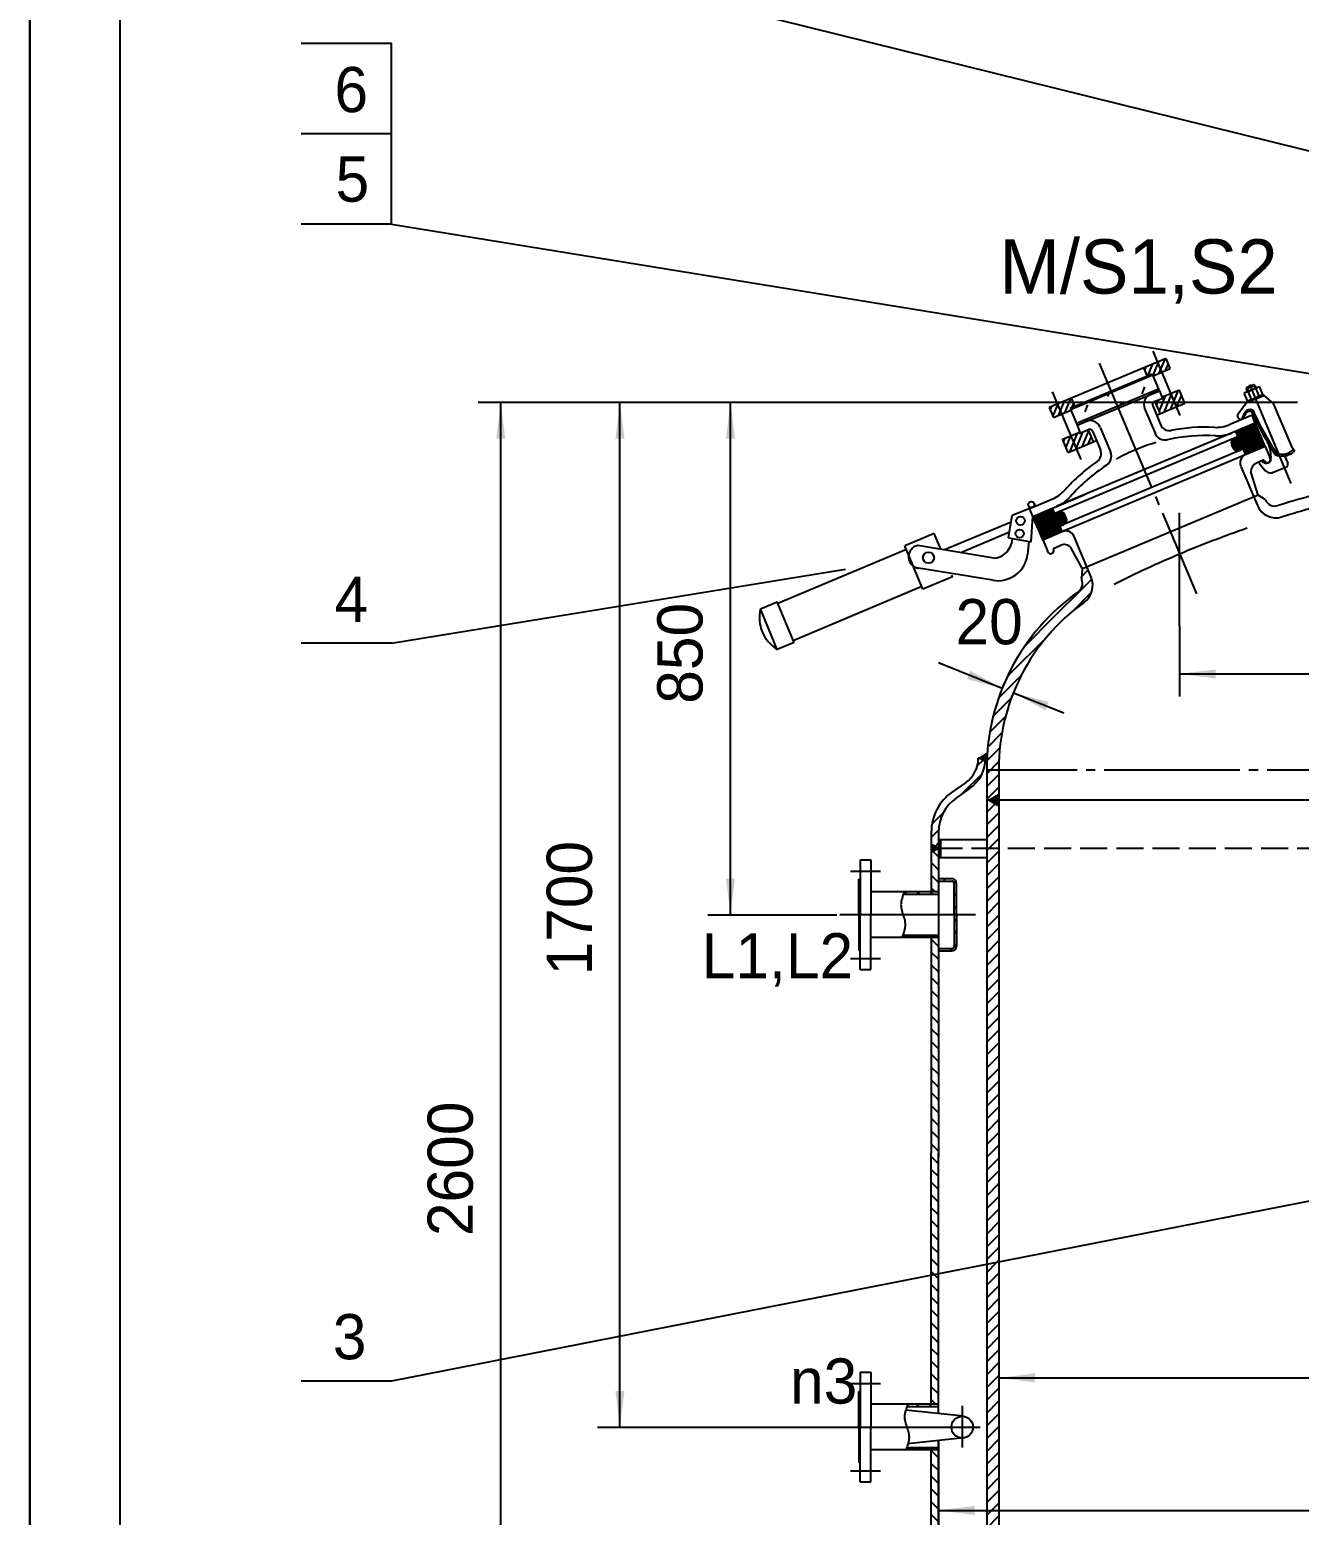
# Model space of a CAD drawing. Extents: x -33 to 587, y -220 to 621.
# Drawn here: x -32.8 to 107.6, y 283.7 to 448.1 of the extents above; entities that cross this region are included whole.
import ezdxf

# ---------------------------------------------------------------- set-up
doc = ezdxf.new("R2010")
doc.units = 0
doc.linetypes.add('DASHDOT', pattern=[18, 15, -1, 1, -1])
doc.linetypes.add('DASHED', pattern=[4, 3, -1])
doc.layers.get('0').update_dxf_attribs({"linetype": 'CONTINUOUS'})
for name, color, linetype in [('1', 7, 'CONTINUOUS'), ('2', 94, 'DASHDOT'), ('3', 2, 'DASHED'), ('70', 8, 'CONTINUOUS'), ('85', 7, 'CONTINUOUS')]:
    doc.layers.add(name, color=color, linetype=linetype)
doc.styles.get("Standard").update_dxf_attribs({"font": 'isocp.shx', "width": 0.707, "bigfont": 'hztxt.shx'})
doc.styles.add('STYLE1', font='cadt_en.shx', dxfattribs={"width": 0.799282, "bigfont": 'cadt_hz.shx'})
doc.styles.add('STYLE10', font='cadt_en.shx', dxfattribs={"width": 1.085751, "bigfont": 'cadt_hz.shx'})
doc.styles.add('STYLE9', font='cadt_en.shx', dxfattribs={"width": 1.085751, "bigfont": 'cadt_hz.shx'})
doc.dimstyles.get("Standard").update_dxf_attribs({"dimtxt": 3.5, "dimasz": 4, "dimexe": 2, "dimexo": 0, "dimgap": 1, "dimtad": 1, "dimtoh": 1, "dimdec": 4, "dimzin": 0, "dimtxsty": 'STANDARD', "dimcen": 0, "dimazin": 3, "dimtfac": 1, "dimtdec": 4, "dimtmove": 0, "dimatfit": 3, "dimtolj": 1, "dimtzin": 0})

# ---------------------------------------------------------------- blocks, each defined once
blk = doc.blocks.new('*U76')
at = {"layer": '1'}
for p, q in [((72.37, 367.56), (72.29, 367.49)), ((72.72, 367.24), (72.38, 367.57)), ((73.04, 367.95), (72.47, 367.38)), ((73.07, 367.17), (72.56, 367.68)), ((73.1, 367.73), (72.65, 367.28)), ((73.08, 367.44), (72.74, 367.78)), ((73.08, 367.43), (72.83, 367.18)), ((73.1, 367.71), (72.92, 367.88)), ((73.07, 367.14), (73.01, 367.07, 1)), ((73.11, 367.98), (73.1, 367.99))]:
    blk.add_line(p, q, dxfattribs=at)
blk = doc.blocks.new('*U77')
at = {"layer": '1'}
for p, q in [((72.65, 367.28), (72.02, 366.65, 1)), ((72.55, 365.76), (70.28, 363.49)), ((68.3, 361.51), (67.01, 360.22)), ((67.73, 359.53), (66.93, 358.73)), ((67.73, 358.11), (67.34, 357.73))]:
    blk.add_line(p, q, dxfattribs=at)
blk = doc.blocks.new('*U78')
at = {"layer": '1'}
for p, q in [((66.98, 357.93), (66.93, 357.88)), ((67.47, 357.35), (66.93, 357.9)), ((67.07, 357.88), (66.93, 357.74)), ((67.16, 357.83), (66.93, 357.6)), ((67.25, 357.78), (66.93, 357.45)), ((67.38, 357.3), (66.93, 357.76)), ((67.34, 357.73), (66.93, 357.31)), ((67.43, 357.67), (66.93, 357.17)), ((67.29, 357.25), (66.93, 357.62)), ((67.2, 357.2), (66.93, 357.47)), ((67.11, 357.15), (66.93, 357.33)), ((67.02, 357.1), (66.93, 357.19)), ((66.93, 357.04), (66.93, 357.05)), ((67.52, 357.62), (66.95, 357.05)), ((67.56, 357.41), (67.11, 357.86)), ((67.61, 357.57), (67.29, 357.25)), ((67.65, 357.46), (67.44, 357.67, 1)), ((67.7, 357.52), (67.62, 357.44))]:
    blk.add_line(p, q, dxfattribs=at)
blk = doc.blocks.new('*U80')
for p, q in [((63.64, 351.81), (63.6, 351.63)), ((63.69, 351.98), (63.64, 351.81)), ((63.74, 352.15), (63.69, 351.98)), ((63.8, 352.32), (63.74, 352.15)), ((63.85, 352.46), (63.8, 352.32)), ((63.9, 352.59), (63.85, 352.46)), ((63.95, 352.7), (63.9, 352.59, 1)), ((63.58, 351.45), (63.57, 351.28)), ((63.57, 351.28), (63.58, 351.11)), ((63.6, 351.63), (63.58, 351.45)), ((63.58, 351.11), (63.6, 350.95)), ((63.6, 350.95), (63.63, 350.79)), ((63.63, 350.79), (63.67, 350.63)), ((63.67, 350.63), (63.71, 350.48)), ((63.71, 350.48), (63.76, 350.32)), ((63.76, 350.32), (63.81, 350.17)), ((63.81, 350.17), (63.86, 350.02)), ((63.86, 350.02), (63.91, 349.86)), ((63.93, 348.36), (63.88, 348.19)), ((63.91, 349.86), (63.95, 349.71)), ((63.98, 348.53), (63.93, 348.36)), ((63.95, 349.71), (63.99, 349.55)), ((64.02, 348.71), (63.98, 348.53)), ((63.99, 349.55), (64.02, 349.39)), ((64.02, 349.39), (64.04, 349.23)), ((64.04, 348.89), (64.02, 348.71)), ((64.04, 349.23), (64.05, 349.06)), ((64.05, 349.06), (64.04, 348.89)), ((63.71, 347.75), (63.67, 347.64)), ((63.77, 347.88), (63.71, 347.75)), ((63.82, 348.02), (63.77, 347.88)), ((63.88, 348.19), (63.82, 348.02))]:
    blk.add_line(p, q)
blk = doc.blocks.new('*U81')
for p, q in [((64.25, 295.8), (64.19, 295.65)), ((64.3, 295.93), (64.25, 295.8)), ((64.34, 296.04), (64.3, 295.93, 1)), ((64.01, 294.96), (63.98, 294.79)), ((63.98, 294.79), (63.98, 294.61)), ((63.98, 294.61), (63.98, 294.45)), ((63.98, 294.45), (64.01, 294.28)), ((64.04, 295.14), (64.01, 294.96)), ((64.01, 294.28), (64.04, 294.12)), ((64.09, 295.32), (64.04, 295.14)), ((64.04, 294.12), (64.08, 293.97)), ((64.14, 295.49), (64.09, 295.32)), ((64.19, 295.65), (64.14, 295.49)), ((64.08, 293.97), (64.12, 293.81)), ((64.12, 293.81), (64.17, 293.66)), ((64.17, 293.66), (64.22, 293.51)), ((64.22, 293.51), (64.27, 293.35)), ((64.27, 293.35), (64.32, 293.2)), ((64.32, 293.2), (64.37, 293.04)), ((64.37, 293.04), (64.41, 292.89)), ((64.41, 292.89), (64.44, 292.73)), ((64.44, 292.73), (64.46, 292.56)), ((64.46, 292.56), (64.47, 292.4)), ((64.14, 291.08), (64.1, 290.97)), ((64.2, 291.21), (64.14, 291.08)), ((64.25, 291.36), (64.2, 291.21)), ((64.31, 291.52), (64.25, 291.36)), ((64.36, 291.69), (64.31, 291.52)), ((64.4, 291.87), (64.36, 291.69)), ((64.44, 292.05), (64.4, 291.87)), ((64.46, 292.22), (64.44, 292.05)), ((64.47, 292.4), (64.46, 292.22))]:
    blk.add_line(p, q)
blk = doc.blocks.new('*D96')
for p, q in [((94.39, 382.16), (94.39, 374.31)), ((141.06, 246.22), (141.06, 379.31)), ((94.39, 376.81), (141.06, 376.81))]:
    blk.add_line(p, q)
for points in [[(94.39, 376.81), (98.39, 377.31), (98.39, 376.31)], [(141.06, 376.81), (137.06, 376.31), (137.06, 377.31)]]:
    blk.add_solid(points)
at = {"style": 'STYLE1'}
blk.add_text('700', height=5, dxfattribs=at).set_placement((112.85, 379.91))
blk = doc.blocks.new('*U97')
for p, q in [((74.38, 374.16), (76.9, 376.68)), ((75.34, 376.54), (75.54, 376.73)), ((73.78, 372.15), (75.79, 374.16)), ((73.4, 370.36), (75.14, 372.09)), ((73.18, 368.72), (74.74, 370.28)), ((73.08, 367.2), (74.51, 368.64)), ((73.06, 365.77), (74.41, 367.12)), ((73.06, 364.36), (74.39, 365.69)), ((73.06, 362.94), (74.39, 364.28)), ((74.37, 362.84), (74.39, 362.86, 1))]:
    blk.add_line(p, q)
blk = doc.blocks.new('*U98')
for p, q in [((77.23, 379.84), (80.57, 383.18)), ((75.54, 376.73), (79.69, 380.89, 1))]:
    blk.add_line(p, q)
blk = doc.blocks.new('*U99')
for p, q in [((80.57, 383.18), (83.5, 386.11)), ((82.5, 383.69), (84.66, 385.86, 1))]:
    blk.add_line(p, q)
blk = doc.blocks.new('*U100')
for p, q in [((83.47, 387.49), (84.21, 388.23)), ((83.5, 386.11), (84.68, 387.29, 1))]:
    blk.add_line(p, q)
blk = doc.blocks.new('*U101')
for p, q in [((73.06, 361.53), (73.98, 362.45)), ((73.06, 360.11), (74.39, 361.45)), ((73.06, 358.7), (74.39, 360.03)), ((73.06, 357.29), (74.39, 358.62)), ((73.06, 355.87), (74.39, 357.21)), ((73.06, 354.46), (74.39, 355.79)), ((73.06, 353.04), (74.39, 354.38)), ((73.06, 351.63), (74.39, 352.96)), ((73.06, 350.21), (74.39, 351.55)), ((73.06, 348.8), (74.39, 350.13)), ((73.06, 347.39), (74.39, 348.72)), ((73.06, 345.97), (74.39, 347.31)), ((73.06, 344.56), (74.39, 345.89)), ((73.06, 343.14), (74.39, 344.48)), ((73.06, 341.73), (74.39, 343.06)), ((73.06, 340.32), (74.39, 341.65)), ((73.06, 338.9), (74.39, 340.23)), ((73.06, 337.49), (74.39, 338.82)), ((73.06, 336.07), (74.39, 337.41)), ((73.06, 334.66), (74.39, 335.99)), ((73.06, 333.24), (74.39, 334.58)), ((73.06, 331.83), (74.39, 333.16)), ((73.06, 330.42), (74.39, 331.75)), ((73.06, 329), (74.39, 330.34)), ((73.06, 327.59), (74.39, 328.92)), ((73.06, 326.17), (74.39, 327.51)), ((73.06, 324.76), (74.39, 326.09)), ((73.06, 323.34), (74.39, 324.68)), ((73.06, 321.93), (74.39, 323.26)), ((73.06, 320.52), (74.39, 321.85)), ((73.06, 319.1), (74.39, 320.44)), ((73.06, 317.69), (74.39, 319.02)), ((73.06, 316.27), (74.39, 317.61)), ((73.06, 314.86), (74.39, 316.19)), ((73.06, 313.45), (74.39, 314.78)), ((73.06, 312.03), (74.39, 313.36)), ((74.17, 311.73), (74.39, 311.95, 1))]:
    blk.add_line(p, q)
blk = doc.blocks.new('*U102')
for p, q in [((73.06, 310.62), (74.17, 311.73)), ((73.06, 309.2), (74.39, 310.54)), ((73.06, 307.79), (74.39, 309.12)), ((73.06, 306.37), (74.39, 307.71)), ((73.06, 304.96), (74.39, 306.29)), ((73.06, 303.55), (74.39, 304.88)), ((73.06, 302.13), (74.39, 303.47)), ((73.06, 300.72), (74.39, 302.05)), ((73.06, 299.3), (74.39, 300.64)), ((73.06, 297.89), (74.39, 299.22)), ((73.06, 296.47), (74.39, 297.81)), ((73.06, 295.06), (74.39, 296.39)), ((73.06, 293.65), (74.39, 294.98)), ((73.06, 292.23), (74.39, 293.57)), ((73.06, 290.82), (74.39, 292.15)), ((73.06, 289.4), (74.39, 290.74)), ((73.06, 287.99), (74.39, 289.32)), ((73.06, 286.58), (74.39, 287.91)), ((73.06, 285.16), (74.39, 286.49)), ((73.06, 283.75), (74.39, 285.08)), ((73.06, 282.33), (74.39, 283.67)), ((73.06, 280.92), (74.39, 282.25)), ((73.06, 279.5), (74.39, 280.84)), ((73.06, 278.09), (74.39, 279.42)), ((73.06, 276.68), (74.39, 278.01)), ((73.06, 275.26), (74.39, 276.6)), ((73.06, 273.85), (74.39, 275.18)), ((73.06, 272.43), (74.39, 273.77)), ((73.06, 271.02), (74.39, 272.35)), ((73.06, 269.6), (74.39, 270.94)), ((73.06, 268.19), (74.39, 269.52)), ((73.06, 266.78), (74.39, 268.11)), ((73.06, 265.36), (74.39, 266.7)), ((73.06, 263.95), (74.39, 265.28)), ((73.06, 262.53), (74.39, 263.87)), ((73.06, 261.12), (74.39, 262.45)), ((73.06, 259.71), (74.39, 261.04)), ((73.06, 258.29), (74.39, 259.62)), ((73.06, 256.88), (74.39, 258.21)), ((73.06, 255.46), (74.39, 256.8)), ((73.06, 254.05), (74.39, 255.38)), ((73.06, 252.63), (74.39, 253.97)), ((73.06, 251.22), (74.39, 252.55)), ((73.06, 249.81), (74.39, 251.14)), ((73.06, 248.39), (74.39, 249.73)), ((73.06, 246.98), (74.39, 248.31)), ((73.06, 245.56), (74.39, 246.9)), ((73.06, 244.15), (74.39, 245.48)), ((73.06, 242.73), (74.39, 244.07)), ((73.06, 241.32), (74.39, 242.65)), ((73.06, 239.91), (74.39, 241.24)), ((73.06, 238.49), (74.39, 239.83)), ((73.06, 237.08), (74.39, 238.41)), ((73.06, 235.66), (74.39, 237)), ((73.06, 234.25), (74.39, 235.58)), ((73.06, 232.84), (74.39, 234.17)), ((73.06, 231.42), (74.39, 232.75)), ((73.06, 230.01), (74.39, 231.34)), ((73.06, 228.59), (74.39, 229.93)), ((73.06, 227.18), (74.39, 228.51)), ((73.06, 225.76), (74.39, 227.1)), ((73.06, 224.35), (74.39, 225.68)), ((73.06, 222.94), (74.39, 224.27, 1))]:
    blk.add_line(p, q)
blk = doc.blocks.new('*U104')
for p, q in [((73.62, 362.66), (74.39, 363.43)), ((73.8, 362.55), (74.39, 363.14)), ((73.87, 363.16), (74.39, 362.63)), ((74.39, 362.91), (74.04, 363.26)), ((74.39, 363.2), (74.22, 363.36)), ((73.37, 362.8), (73.33, 362.85)), ((73.44, 362.76), (73.8, 363.12)), ((73.51, 362.95), (74.04, 362.42)), ((73.69, 363.05), (74.39, 362.35)), ((73.98, 362.45), (74.39, 362.86)), ((74.16, 362.35), (74.39, 362.58)), ((74.34, 362.24), (74.39, 362.3, 1))]:
    blk.add_line(p, q)
blk = doc.blocks.new('*U119')
for p, q in [((67.73, 356.57), (67.13, 357.16)), ((67.73, 355.15), (66.93, 355.95)), ((67.73, 353.74), (66.93, 354.54)), ((66.93, 353.13), (67.35, 352.7, 1))]:
    blk.add_line(p, q)
blk = doc.blocks.new('*U120')
for p, q in [((66.93, 323.43), (67.73, 322.63)), ((66.93, 322.01), (67.73, 321.21)), ((66.93, 320.6), (67.73, 319.8)), ((66.93, 319.18), (67.73, 318.38)), ((66.93, 317.77), (67.73, 316.97)), ((66.93, 316.36), (67.73, 315.56)), ((66.93, 314.94), (67.73, 314.14)), ((66.93, 313.53), (67.73, 312.73)), ((66.93, 312.11), (67.73, 311.31)), ((66.93, 310.7), (67.73, 309.9)), ((66.93, 309.28), (67.73, 308.48)), ((66.93, 307.87), (67.73, 307.07)), ((66.93, 306.46), (67.73, 305.66)), ((66.93, 305.04), (67.73, 304.24)), ((66.93, 303.63), (67.73, 302.83)), ((66.93, 302.21), (67.73, 301.41)), ((66.93, 300.8), (67.73, 300)), ((66.93, 299.39), (67.73, 298.59)), ((66.93, 297.97), (67.73, 297.17)), ((66.93, 296.56), (67.44, 296.04, 1))]:
    blk.add_line(p, q)
blk = doc.blocks.new('*U121')
for p, q in [((66.93, 347.47), (67.73, 346.67)), ((66.93, 346.05), (67.73, 345.25)), ((66.93, 344.64), (67.73, 343.84)), ((66.93, 343.23), (67.73, 342.43)), ((66.93, 341.81), (67.73, 341.01)), ((66.93, 340.4), (67.73, 339.6)), ((67.73, 338.18), (66.93, 338.98)), ((66.93, 337.57), (67.73, 336.77)), ((67.73, 335.35), (66.93, 336.15)), ((67.73, 333.94), (66.93, 334.74)), ((67.73, 332.53), (66.93, 333.33)), ((67.73, 331.11), (66.93, 331.91)), ((67.73, 329.7), (66.93, 330.5)), ((67.73, 328.28), (66.93, 329.08)), ((67.73, 326.87), (66.93, 327.67)), ((66.93, 326.26), (67.73, 325.46)), ((67.73, 324.04), (66.93, 324.84, 1))]:
    blk.add_line(p, q)
blk = doc.blocks.new('*U122')
for p, q in [((67.73, 290.1), (66.93, 290.9)), ((66.93, 289.49), (67.73, 288.69)), ((66.93, 288.07), (67.73, 287.27)), ((66.93, 286.66), (67.73, 285.86)), ((66.93, 285.24), (67.73, 284.44)), ((66.93, 283.83), (67.73, 283.03)), ((66.93, 282.41), (67.73, 281.61)), ((66.93, 281), (67.73, 280.2)), ((66.93, 279.59), (67.73, 278.79)), ((66.93, 278.17), (67.73, 277.37)), ((66.93, 276.76), (67.73, 275.96)), ((66.93, 275.34), (67.73, 274.54)), ((66.93, 273.93), (67.73, 273.13)), ((66.93, 272.52), (67.73, 271.72)), ((66.93, 271.1), (67.73, 270.3)), ((66.93, 269.69), (67.73, 268.89)), ((67.73, 267.47), (66.93, 268.27)), ((66.93, 266.86), (67.73, 266.06)), ((67.73, 264.64), (66.93, 265.44)), ((66.93, 264.03), (67.73, 263.23)), ((67.73, 261.82), (66.93, 262.62)), ((67.73, 260.4), (66.93, 261.2)), ((67.73, 258.99), (66.93, 259.79)), ((67.73, 257.57), (66.93, 258.37)), ((66.93, 256.96), (67.73, 256.16)), ((66.93, 255.54), (67.73, 254.74)), ((66.93, 254.13), (67.73, 253.33)), ((66.93, 252.72), (67.73, 251.92)), ((66.93, 251.3), (67.73, 250.5)), ((66.93, 249.89), (67.73, 249.09)), ((66.93, 248.47), (67.73, 247.67)), ((66.93, 247.06), (67.73, 246.26)), ((66.93, 245.65), (67.73, 244.85)), ((66.93, 244.23), (67.73, 243.43)), ((66.93, 242.82), (67.73, 242.02)), ((67.73, 240.6), (66.93, 241.4)), ((66.93, 239.99), (67.73, 239.19)), ((67.73, 237.77), (66.93, 238.57)), ((66.93, 237.16), (67.73, 236.36, 1))]:
    blk.add_line(p, q)
blk = doc.blocks.new('*D134')
for p, q in [((74.39, 366.32), (74.39, 296.45)), ((207.73, 366.32), (207.73, 296.45)), ((74.39, 298.95), (207.73, 298.95))]:
    blk.add_line(p, q)
for points in [[(74.39, 298.95), (78.39, 299.45), (78.39, 298.45)], [(207.73, 298.95), (203.73, 298.45), (203.73, 299.45)]]:
    blk.add_solid(points)
at = {"insert": (146.27, 300.38), "char_height": 5, "attachment_point": 7, "style": 'STYLE9'}
blk.add_mtext('%%c2000', dxfattribs=at)
blk = doc.blocks.new('*D135')
for p, q in [((67.73, 292.02), (67.73, 281.78)), ((214.39, 216), (214.39, 286.78)), ((67.73, 284.28), (214.39, 284.28))]:
    blk.add_line(p, q)
for points in [[(67.73, 284.28), (71.73, 284.78), (71.73, 283.78)], [(214.39, 284.28), (210.39, 283.78), (210.39, 284.78)]]:
    blk.add_solid(points)
at = {"insert": (145.71, 285.71), "char_height": 5, "attachment_point": 7, "style": 'STYLE10'}
blk.add_mtext('%%c2200', dxfattribs=at)
blk = doc.blocks.new('*U143')
blk.add_line((74.77, 375.21), (67.74, 378.02))
blk.add_solid([(74.77, 375.21), (70.87, 376.23), (71.24, 377.16)])
blk = doc.blocks.new('*U144')
blk.add_line((76.01, 374.72), (81.58, 372.5))
blk.add_solid([(76.01, 374.72), (79.91, 373.7), (79.54, 372.78)])
blk = doc.blocks.new('*U148')
for p, q in [((63.97, 352.44), (64.23, 352.7)), ((65.38, 352.44), (65.65, 352.7)), ((66.79, 352.44), (67.06, 352.7)), ((64.82, 347.64), (65.09, 347.9)), ((66.24, 347.64), (66.51, 347.9)), ((67.65, 347.64), (67.73, 347.71, 1))]:
    blk.add_line(p, q)
blk = doc.blocks.new('*U149')
for p, q in [((65.29, 295.77), (65.55, 296.04)), ((66.7, 295.77), (66.97, 296.04)), ((64.73, 290.97), (65, 291.24)), ((66.14, 290.97), (66.41, 291.24)), ((67.56, 290.97), (67.73, 291.14, 1))]:
    blk.add_line(p, q)
blk = doc.blocks.new('*U154')
for p, q in [((68.26, 353.9), (68.53, 354.17)), ((69.46, 353.68), (69.66, 353.89)), ((69.46, 352.27), (69.73, 352.54)), ((69.46, 350.86), (69.73, 351.12)), ((69.46, 349.44), (69.73, 349.71)), ((69.44, 346.59), (69.73, 346.88)), ((69.46, 348.03), (69.73, 348.3)), ((67.73, 346.3), (67.87, 346.44)), ((69.01, 346.17), (69.3, 346.46, 1))]:
    blk.add_line(p, q)
blk = doc.blocks.new('*D242')
for p, q in [((107.42, 406.84), (30, 406.84)), ((32.5, 293.51), (32.5, 406.84)), ((30, 293.51), (72.34, 293.51, 1))]:
    blk.add_line(p, q)
for points in [[(32.5, 406.84), (33, 402.84), (32, 402.84)], [(32.5, 293.51), (32, 297.51), (33, 297.51)]]:
    blk.add_solid(points)
at = {"style": 'STYLE1'}
blk.add_text('1700', height=5, rotation=90, dxfattribs=at).set_placement((29.4, 343.46))
blk = doc.blocks.new('*D243')
for p, q in [((107.42, 406.84), (16.82, 406.84)), ((19.32, 233.5), (19.32, 406.84))]:
    blk.add_line(p, q)
blk.add_solid([(19.32, 406.84), (19.82, 402.84), (18.82, 402.84)])
at = {"style": 'STYLE1'}
blk.add_text('2600', height=5, rotation=90, dxfattribs=at).set_placement((16.23, 314.63))
blk = doc.blocks.new('*D244')
for p, q in [((107.42, 406.84), (42.22, 406.84)), ((44.72, 350.17), (44.72, 406.84)), ((42.22, 350.17), (56.48, 350.17, 1))]:
    blk.add_line(p, q)
for points in [[(44.72, 406.84), (45.22, 402.84), (44.22, 402.84)], [(44.72, 350.17), (44.22, 354.17), (45.22, 354.17)]]:
    blk.add_solid(points)
at = {"style": 'STYLE1'}
blk.add_text('850', height=5, rotation=90, dxfattribs=at).set_placement((41.63, 373.51))
blk = doc.blocks.new('*U247')
for p, q in [((91.35, 411.05), (90.82, 409.75)), ((92.04, 411.34), (91.43, 409.84)), ((92.74, 411.63), (92.09, 410.06)), ((93.12, 411.16), (92.79, 410.36)), ((90.65, 410.76), (90.52, 410.45)), ((86.55, 407.81), (86.42, 407.5)), ((90.52, 408.57), (90.2, 407.78, 1)), ((92.79, 407.54), (92.1, 405.84)), ((93.49, 407.83), (92.63, 405.73)), ((94.18, 408.12), (93.33, 406.03)), ((94.58, 407.68), (94.02, 406.32)), ((101.81, 408.48), (101.99, 408.06)), ((102.55, 408.79), (102.73, 408.37)), ((80.22, 406.38), (80.08, 406.04)), ((80.91, 406.67), (80.37, 405.35)), ((81.61, 406.96), (80.97, 405.39)), ((82.31, 407.25), (81.66, 405.68)), ((82.47, 406.24), (82.68, 406.75)), ((84.21, 406.57), (83.89, 405.78)), ((87.99, 406.86), (87.87, 406.55)), ((92.02, 407.07), (91.81, 406.53)), ((94.87, 406.99), (94.72, 406.61)), ((101.66, 403.38), (102.02, 404.25)), ((101.92, 403.49), (102.28, 404.36)), ((102.11, 404.29), (102.98, 403.93)), ((102.19, 403.6), (102.54, 404.47)), ((102.37, 404.4), (102.92, 404.17)), ((102.45, 403.71), (102.78, 404.52)), ((102.63, 404.51), (102.81, 404.43)), ((102.71, 403.82), (102.89, 404.26)), ((81.66, 402.86), (81.54, 402.56)), ((81.83, 401.87), (82.36, 403.15)), ((83.06, 403.45), (82.2, 401.35)), ((82.9, 401.64), (83.68, 403.56)), ((84.31, 403.71), (83.59, 401.94)), ((84.29, 402.23), (84.61, 403.01)), ((100.12, 402.25), (100.36, 402.82)), ((100.21, 402.69), (102.03, 401.94)), ((100.23, 401.98), (100.62, 402.94)), ((100.34, 401.73), (100.88, 403.05)), ((102.29, 402.05), (100.38, 402.83)), ((100.49, 401.56), (101.14, 403.16)), ((100.63, 403.59), (101.41, 403.27)), ((102.55, 402.16), (100.63, 402.95)), ((100.65, 403.55), (100.72, 403.7)), ((100.67, 401.48), (101.4, 403.27)), ((100.74, 403.33), (101.15, 403.16)), ((100.76, 403.29), (100.98, 403.81)), ((100.8, 403.74), (101.67, 403.38)), ((100.85, 403.07), (100.89, 403.06)), ((100.88, 403.05), (101.24, 403.92)), ((100.89, 401.48), (101.66, 403.38)), ((100.89, 403.06), (102.81, 402.27)), ((101.06, 403.85), (101.93, 403.49)), ((101.14, 403.16), (101.5, 404.03)), ((101.14, 401.57), (101.92, 403.49)), ((103.07, 402.38), (101.15, 403.16)), ((101.32, 403.96), (102.2, 403.6)), ((101.4, 403.27), (101.76, 404.14)), ((101.4, 401.68), (102.19, 403.6)), ((101.41, 403.27), (103.33, 402.49)), ((101.58, 404.07), (102.46, 403.71)), ((101.66, 401.79), (102.45, 403.71)), ((101.67, 403.38), (103.58, 402.61)), ((101.84, 404.18), (102.72, 403.82)), ((101.92, 401.9), (102.71, 403.82)), ((103.47, 402.87), (101.93, 403.49)), ((102.18, 402.01), (102.97, 403.93)), ((102.2, 403.6), (103.36, 403.13)), ((102.44, 402.12), (103.11, 403.73)), ((103.25, 403.39), (102.46, 403.71)), ((102.71, 402.23), (103.21, 403.47)), ((102.72, 403.82), (103.14, 403.65)), ((102.97, 403.93), (103, 404)), ((102.97, 402.34), (103.32, 403.21)), ((102.98, 403.93), (103.03, 403.91)), ((103.23, 402.45), (103.43, 402.95)), ((103.49, 402.56), (103.54, 402.69)), ((100.11, 402.29), (101.51, 401.72)), ((101.77, 401.83), (100.12, 402.5)), ((101.25, 401.61), (100.2, 402.04)), ((100.99, 401.5), (100.31, 401.78)), ((101.51, 401.72), (102.38, 401.37)), ((101.51, 401.51), (102.12, 401.26)), ((101.53, 401.46), (101.66, 401.79)), ((101.62, 401.25), (101.86, 401.15)), ((101.64, 401.2), (101.92, 401.9)), ((101.77, 401.83), (102.64, 401.48)), ((101.83, 401.13), (102.18, 402.01)), ((102.03, 401.94), (102.9, 401.59)), ((102.09, 401.24), (102.44, 402.12)), ((102.29, 402.05), (103.16, 401.7)), ((102.35, 401.35), (102.71, 402.23)), ((102.55, 402.16), (103.42, 401.81)), ((102.61, 401.46), (102.97, 402.34)), ((102.81, 402.27), (103.68, 401.91)), ((102.87, 401.57), (103.23, 402.45)), ((103.07, 402.38), (103.8, 402.08)), ((103.13, 401.68), (103.49, 402.56)), ((103.33, 402.49), (103.69, 402.35)), ((103.39, 401.79), (103.65, 402.43)), ((103.65, 401.9), (103.76, 402.17)), ((78.33, 393.85), (78.55, 394.39)), ((78.46, 393.63), (78.81, 394.5)), ((78.64, 394.43), (79.51, 394.07)), ((78.72, 393.74), (79.07, 394.61)), ((78.9, 394.54), (79.77, 394.18)), ((78.98, 393.85), (79.33, 394.72)), ((79.16, 394.65), (80.03, 394.29)), ((79.24, 393.96), (79.59, 394.83)), ((79.42, 394.76), (80.29, 394.4)), ((79.5, 394.07), (79.86, 394.94)), ((79.5, 392.48), (80.28, 394.4)), ((79.68, 394.87), (80.55, 394.51)), ((79.76, 394.18), (80.12, 395.05)), ((79.76, 392.59), (80.54, 394.51)), ((79.94, 394.98), (80.48, 394.75)), ((80.02, 394.29), (80.35, 395.08)), ((80.02, 392.7), (80.8, 394.62)), ((80.2, 395.09), (80.37, 395.02)), ((80.28, 394.4), (80.46, 394.82)), ((80.28, 392.81), (81.06, 394.72)), ((81.9, 393.75), (80.29, 394.4)), ((80.54, 392.92), (81.29, 394.74)), ((80.54, 394.51), (80.56, 394.56)), ((80.55, 394.51), (81.89, 393.96)), ((80.8, 393.02), (81.48, 394.68)), ((81.79, 394.22), (80.81, 394.62)), ((81.06, 393.13), (81.64, 394.54)), ((81.68, 394.48), (81.08, 394.73)), ((78.2, 394.18), (78.99, 393.85)), ((78.22, 394.12), (78.29, 394.28)), ((78.31, 393.92), (78.73, 393.74)), ((78.38, 394.32), (79.25, 393.96)), ((78.42, 393.65), (78.47, 393.63)), ((78.44, 393.59), (78.46, 393.63)), ((80.39, 392.85), (78.47, 393.63)), ((80.13, 392.74), (78.53, 393.39)), ((78.55, 393.33), (78.72, 393.74)), ((78.63, 393.13), (79.86, 392.63)), ((78.66, 393.07), (78.98, 393.85)), ((78.73, 393.74), (80.65, 392.96)), ((79.6, 392.52), (78.74, 392.87)), ((78.77, 392.81), (79.24, 393.96)), ((78.88, 392.55), (79.5, 394.07)), ((78.99, 392.29), (79.76, 394.18)), ((80.91, 393.07), (78.99, 393.85)), ((79.24, 392.37), (80.02, 394.29)), ((79.25, 393.96), (81.17, 393.18)), ((81.43, 393.29), (79.51, 394.07)), ((81.68, 393.4), (79.77, 394.18)), ((79.92, 391.93), (80.28, 392.81)), ((80.03, 394.29), (81.82, 393.56)), ((80.13, 392.74), (81, 392.38)), ((80.18, 392.04), (80.54, 392.92)), ((80.39, 392.85), (81.26, 392.49)), ((80.44, 392.15), (80.8, 393.02)), ((80.65, 392.96), (81.36, 392.67)), ((80.71, 392.26), (81.06, 393.13)), ((80.91, 393.07), (81.25, 392.93)), ((80.97, 392.37), (81.22, 393)), ((81.23, 392.48), (81.33, 392.74)), ((81.32, 393.24), (81.76, 394.31)), ((81.58, 393.35), (81.87, 394.05)), ((79.34, 392.41), (78.85, 392.61)), ((78.96, 392.35), (79.08, 392.3)), ((79.07, 392.09), (79.69, 391.84)), ((79.08, 392.3), (79.95, 391.95)), ((79.1, 392.03), (79.24, 392.37)), ((79.18, 391.83), (79.43, 391.73)), ((79.21, 391.77), (79.5, 392.48)), ((79.34, 392.41), (80.22, 392.06)), ((79.4, 391.71), (79.76, 392.59)), ((79.6, 392.52), (80.48, 392.17)), ((79.66, 391.82), (80.02, 392.7)), ((79.86, 392.63), (80.74, 392.27))]:
    blk.add_line(p, q)
at = {"layer": '2'}
for p, q in [((91.43, 412.51), (94.43, 405.38, 6.28)), ((80.3, 408.02), (83.45, 400.52)), ((102.1, 408.82), (106.7, 397.88))]:
    blk.add_line(p, q, dxfattribs=at)
at = {"layer": '70'}
for p, q in [((92.89, 411.7), (79.98, 406.28)), ((93.35, 410.59), (92.89, 411.7)), ((91.37, 409.98), (82.28, 406.16)), ((91.42, 409.85), (82.33, 406.03)), ((90.82, 409.74), (90.43, 410.67)), ((91.37, 409.98), (92.07, 408.32)), ((91.45, 409.79), (93.35, 410.59)), ((92.07, 408.32), (82.97, 404.5)), ((83.05, 404.31), (92.15, 408.13)), ((92.15, 408.13), (91.16, 407.72)), ((92.15, 408.13), (92.07, 408.32)), ((92.15, 408.13), (92.51, 407.27)), ((101.62, 407.91), (101.53, 407.79)), ((101.53, 407.79), (101.86, 407.02, 6.28)), ((103.1, 408.53), (101.62, 407.91)), ((102.72, 408.72), (101.74, 408.31)), ((101.81, 408.48), (101.74, 408.31)), ((101.74, 408.31), (101.87, 408.01)), ((102.55, 408.79), (101.81, 408.48)), ((103.67, 407.7), (101.81, 406.92)), ((101.84, 406.84), (103.7, 407.62)), ((101.96, 407.97), (102.29, 407.19)), ((103.48, 407.62), (102, 407)), ((102.72, 408.72), (102.55, 408.79)), ((102.72, 408.72), (102.85, 408.42)), ((102.81, 408.33), (103.14, 407.55, 6.28)), ((103.24, 408.51), (103.1, 408.53)), ((103.24, 408.51), (103.56, 407.73, 6.28)), ((103.56, 407.73), (103.48, 407.62, 6.28)), ((103.7, 407.62), (103.67, 407.7)), ((103.7, 407.62), (104.74, 406.73)), ((79.98, 406.28), (80.45, 405.17)), ((80.45, 405.17), (82.35, 405.97)), ((82.28, 406.16), (82.97, 404.5, 6.28)), ((82.83, 406.39), (82.44, 407.31)), ((90.52, 406.15), (91.67, 403.42, 6.28)), ((91.41, 406.45), (92.28, 404.38, 6.28)), ((101.84, 406.84), (100.79, 405.47)), ((101.84, 406.84), (101.81, 406.92)), ((102, 407), (101.86, 407.02)), ((104.74, 406.73), (106.75, 401.95)), ((82.97, 404.5), (83.05, 404.31)), ((83.05, 404.31), (84.03, 404.72)), ((83.05, 404.31), (83.41, 403.45)), ((102.76, 404.56), (97.04, 402.16)), ((102.4, 405.42), (99.95, 404.39)), ((101.6, 405.76), (101.23, 404.94, 6.28)), ((101.23, 404.94), (101.76, 405.64)), ((102.76, 404.56), (102.4, 405.42, 6.28)), ((102.4, 405.42), (102.42, 405.37)), ((103.02, 403.95), (102.76, 404.56, 6.28)), ((103.02, 403.95), (78.43, 393.62)), ((103.58, 402.6), (79, 392.27)), ((100.11, 403.45), (80.82, 395.35, 6.28)), ((84.77, 403.66), (85.64, 401.59)), ((85.6, 404.08), (86.75, 401.36)), ((100.43, 402.86), (103.02, 403.95, 6.28)), ((100.86, 403.04), (100.61, 403.66, 6.28)), ((103.58, 402.6), (101, 401.51)), ((103.58, 402.6), (103.02, 403.95, 6.28)), ((103.84, 401.98), (103.58, 402.6)), ((103.84, 401.98), (79.26, 391.65)), ((100.3, 401.8), (100.15, 402.16, 6.28)), ((101.69, 401.08), (101.43, 401.69)), ((103.84, 401.98), (101.69, 401.08)), ((103.84, 401.98), (104.36, 400.75)), ((106, 400.93), (106.34, 400.11, 6.28)), ((106.75, 401.95), (107.13, 401.45)), ((107.1, 401.48), (106.94, 401.3)), ((103.62, 400.44), (102.88, 400.13, 6.28)), ((103.17, 400.13), (103.77, 399.38)), ((103.48, 400.35), (103.84, 400.11)), ((104.41, 400.63), (104.36, 400.75)), ((106.2, 399.68), (104.66, 399.04)), ((103.07, 396.59), (102.28, 399.16)), ((77.81, 395.09), (80.26, 396.12)), ((78.17, 394.23), (83.89, 396.64)), ((103.07, 396.59), (83.65, 388.43)), ((77.81, 395.09), (75.87, 394.33)), ((77.68, 395.4), (77.83, 395.04)), ((78.17, 394.23), (77.76, 395.22)), ((78.3, 395.66), (78.43, 395.35)), ((81.01, 394.7), (78.43, 393.62)), ((80.58, 394.52), (80.32, 395.14, 6.28)), ((81.86, 394.05), (81.71, 394.42)), ((75.75, 393.61), (68.4, 390.52, 6.28)), ((75.48, 391.86), (75.87, 394.33)), ((77.96, 391.4), (78.17, 394.23)), ((78.43, 393.62), (78.17, 394.23)), ((79, 392.27), (78.43, 393.62, 6.28)), ((79, 392.27), (81.58, 393.35)), ((81.41, 392.56), (81.15, 393.17, 6.28)), ((65.08, 391.43), (63.99, 390.97)), ((67.26, 392.35), (65.08, 391.43)), ((68, 390.59), (67.26, 392.35)), ((75.58, 392.47), (70.21, 390.21)), ((75.48, 391.86), (77.96, 391.4)), ((75.87, 391.79), (75.79, 391.21, 6.28)), ((77.73, 391.44), (77.58, 390.01)), ((79.26, 391.65), (79, 392.27)), ((79.26, 391.65), (81.41, 392.56)), ((79.26, 391.65), (79.77, 390.42)), ((64.17, 390.56), (49.95, 384.58)), ((66.01, 386.18), (63.99, 390.97)), ((73.83, 389.6), (65.43, 391.02)), ((79.82, 390.3), (79.77, 390.42)), ((80.51, 390.73), (81.25, 391.04, 6.28)), ((83.65, 388.43), (82.36, 390.79, 6.28)), ((73.74, 387.16), (65.31, 388.54)), ((65.89, 386.46), (51.67, 380.48)), ((69.28, 387.55), (66.01, 386.18, 6.28)), ((69.28, 387.55), (69.21, 387.72)), ((48.03, 383.99), (49.87, 384.77)), ((51.75, 380.3), (49.87, 384.77)), ((49.9, 379.52), (48.03, 383.99, 6.28)), ((51.75, 380.3), (49.9, 379.52))]:
    blk.add_line(p, q, dxfattribs=at)
for centre, radius in [((77.99, 395.53), 0.333), ((76.7, 392.33), 0.467), ((76.79, 393.74), 0.48), ((66.62, 389.67), 0.619)]:
    blk.add_circle(centre, radius, dxfattribs=at)
for centre, radius, start, end in [((91.63, 406.61), 1.2, 112.8195, 202.7867), ((101.88, 407.57), 0.409, 78.4025, 147.1709), ((102.95, 406.81), 1.53, 95.1987, 130.3747), ((102.15, 408.72), 1.53, 275.1987, 310.3747), ((103.15, 408.11), 0.409, 78.4025, 147.1709), ((103.22, 407.95), 0.409, 258.4025, 327.1709), ((102.17, 405.34), 0.707, 64.0172, 143.5168), ((101.94, 407.42), 0.409, 258.4025, 327.1709), ((135.7, 421.13), 36.51, 204.5236, 213.0942), ((84.5, 403.62), 1.2, 22.7867, 112.7539), ((93.26, 404.8), 1.07, 202.7867, 280.6788), ((98.4, 408.08), 4, 267.4134, 292.7867), ((101.22, 405.38), 0.436, 167.9547, 272.114), ((102.17, 405.34), 0.507, 71.5322, 143.5168), ((135.7, 421.13), 36.71, 204.6465, 213.2059), ((92.77, 403.89), 1.2, 202.7867, 282.2777), ((97.28, 383.17), 20, 86.9448, 102.2777), ((97.28, 383.45), 20.65, 87.4134, 100.6788), ((98.56, 407.14), 4, 266.9448, 292.7867), ((100.64, 402.37), 0.533, 112.7867, 202.7867), ((84.65, 401.18), 1.07, 304.8946, 382.7867), ((85.64, 400.89), 1.2, 303.2957, 382.7867), ((100.8, 402), 0.533, 202.7867, 292.7867), ((102.08, 400.16), 1, 112.7867, 202.7867), ((100.38, 400.77), 4.12, 353.8039, 379.6636), ((105.68, 403.12), 2.21, 251.5089, 304.5085), ((105.68, 403.04), 1.93, 252.8529, 313.0913), ((97.08, 383.37), 20.65, 124.8946, 138.16), ((97.28, 383.17), 20, 123.2957, 138.6286), ((103.28, 399.21), 1, 112.7867, 182.9878), ((103.46, 400.04), 0.308, 87.1305, 162.9434), ((103.67, 400.32), 0.133, 22.7867, 112.7867), ((104.55, 400.09), 1.05, 215.712, 276.0292), ((104.1, 400.5), 0.333, 202.7867, 382.7867), ((103.96, 400.8), 0.699, 260.1221, 317.6719), ((106, 399.99), 0.364, 303.847, 379.8004), ((78.71, 399.81), 4, 292.7867, 318.16), ((79.27, 399.03), 4, 292.7867, 318.6286), ((81.22, 394.21), 0.533, 22.7867, 112.7867), ((81.37, 393.84), 0.533, 292.7867, 382.7867), ((73.71, 391.75), 2.15, 273.243, 345.6744), ((81.63, 390.12), 1, 42.5856, 112.7867), ((81.8, 391.63), 1, 22.7867, 112.7867), ((65.71, 389.76), 1.29, 102.1694, 262.8907), ((74.28, 390.45), 3.33, 260.6873, 352.4227), ((80.13, 390.43), 0.333, 202.7867, 382.7867), ((80.56, 390.61), 0.133, 112.7867, 202.7867), ((52.08, 383.06), 4.16, 167.1119, 238.4615)]:
    blk.add_arc(centre, radius, start, end, dxfattribs=at)
at = {"layer": '85'}
for p, q in [((91.42, 409.85), (91.45, 409.79)), ((94.36, 408.2), (92.58, 407.45)), ((94.98, 406.72), (94.36, 408.2)), ((92.63, 407.32), (91.59, 406.89, 6.28)), ((91.65, 406.91), (92.22, 405.56)), ((94.98, 406.72), (91.85, 405.4, 6.28)), ((92.58, 407.45), (92.63, 407.32)), ((81.45, 402.77), (83.24, 403.52)), ((82.07, 401.3), (81.45, 402.77)), ((82.07, 401.3), (85.21, 402.62)), ((83.24, 403.52), (83.29, 403.4)), ((83.29, 403.4), (84.33, 403.84)), ((83.29, 403.4), (84.33, 403.84, 6.28)), ((84.27, 403.81), (84.84, 402.46))]:
    blk.add_line(p, q, dxfattribs=at)
for centre, radius, start, end in [((91.71, 406.58), 0.333, 112.7867, 202.7867), ((84.46, 403.53), 0.333, 22.7867, 112.7867), ((97.28, 383.17), 20, 112.7867, 119.5293), ((97.28, 383.17), 20, 106.0441, 112.7867)]:
    blk.add_arc(centre, radius, start, end, dxfattribs=at)

msp = doc.modelspace()

# ---------------------------------------------------------------- linework, layer by layer
for p, q in [((-32.77011, -220.16859), (-32.77011, 620.83141)), ((-32.77011, 620.83141), (-32.77011, -220.16859, 1)), ((7.23944, 459.84342), (136.28944, 427.79756)), ((7.23944, 426.56756), (7.23944, 446.56756)), ((7.23944, 426.56756), (108.78101, 410.05064)), ((7.23944, 380.21802), (57.43074, 388.4118)), ((139.19444, 324.48431), (7.23944, 298.59931, 1))]:
    msp.add_line(p, q)
at = {"layer": '1'}
for p, q in [((-22.77011, -210.16859), (-22.77011, 595.83141)), ((-2.76056, 446.56756), (7.23944, 446.56756, 1)), ((-2.76056, 436.56756), (7.23944, 436.56756)), ((7.23944, 426.56756), (-2.76056, 426.56756)), ((101.1561, 399.7678), (102.98684, 395.43733)), ((103.86803, 396.06967), (103.06792, 396.59387)), ((84.60268, 387.51467), (82.71704, 392.02177)), ((83.56225, 387.26047), (83.64544, 388.43471)), ((7.23944, 380.21802), (-2.76056, 380.21802)), ((72.93044, 367.5027), (72.13014, 367.5027)), ((72.26344, 367.5027), (73.11254, 367.99292)), ((72.26344, 367.5027), (73.06971, 367.0372)), ((73.05944, 366.32095), (73.05944, 219.35444, 6.28319)), ((73.05944, 366.32095), (73.05944, 319.12326)), ((74.39284, 366.32452), (74.39284, 219.35088)), ((74.39284, 366.32452), (74.39284, 319.41499)), ((70.70887, 364.77247), (69.25753, 363.75622, 6.28319)), ((71.16791, 364.1169), (69.71613, 363.10036)), ((73.31204, 362.8377), (74.39284, 363.4617)), ((137.89344, 362.8377), (73.05944, 362.8377)), ((73.31204, 362.8377), (74.39284, 362.2137)), ((66.92644, 359.27825), (66.92644, 352.7027)), ((67.72644, 359.27819), (67.72644, 323.3486)), ((67.72644, 358.5027), (73.06044, 358.5027, 6.28319)), ((67.99304, 356.5027), (67.99304, 358.5027)), ((67.72644, 357.5027), (66.92644, 357.96458)), ((67.72644, 357.5027), (66.92644, 357.04082)), ((67.72644, 357.5027), (66.92644, 357.5027, 6.28319)), ((59.05944, 356.2357), (59.05944, 350.1697)), ((59.05944, 356.2357), (60.25944, 356.2357)), ((60.25944, 356.2357), (60.25944, 350.1697)), ((67.72644, 356.5027), (73.06044, 356.5027)), ((58.92644, 350.1697), (58.92644, 354.1027)), ((58.92644, 354.1027), (59.05944, 354.1027)), ((67.72644, 354.1697), (69.19344, 354.1697, 6.28319)), ((67.72644, 353.9037), (69.19384, 353.9037)), ((69.45984, 350.1697), (69.45984, 353.6377)), ((69.72644, 350.1697), (69.72644, 353.6367)), ((67.72644, 352.7027), (60.25944, 352.7027)), ((63.84139, 352.4357), (67.72644, 352.4357)), ((58.92644, 350.1697), (58.92644, 346.2367)), ((59.05944, 344.1037), (59.05944, 350.1697)), ((60.25944, 344.1037), (60.25944, 350.1697)), ((69.45984, 350.1697), (69.45984, 346.7017)), ((69.72644, 350.1697), (69.72644, 346.7027)), ((67.72644, 347.6367), (60.25944, 347.6367)), ((63.77702, 347.9037), (67.72644, 347.9037)), ((66.92644, 347.6367), (66.92644, 323.84399)), ((58.92644, 346.2367), (59.05944, 346.2367)), ((67.72644, 346.4357), (69.19384, 346.4357, 6.28319)), ((67.72644, 346.1697), (69.19344, 346.1697)), ((59.05944, 344.1037), (60.25944, 344.1037)), ((66.92644, 296.0387), (66.92644, 323.84399)), ((67.72644, 294.99032), (67.72644, 323.80146)), ((59.05944, 299.5717), (60.25944, 299.5717, 6.28319)), ((59.05944, 299.5717), (59.05944, 293.5057)), ((60.25944, 299.5717), (60.25944, 293.5057)), ((7.23944, 298.59931), (-2.76056, 298.59931)), ((59.05944, 297.4387), (58.92644, 297.4387)), ((58.92644, 293.5057), (58.92644, 297.4387)), ((67.72644, 296.0387), (60.25944, 296.0387)), ((64.23795, 295.7717), (67.72644, 295.7717)), ((70.48649, 294.69907), (64.10239, 295.37273)), ((58.92644, 293.5057), (58.92644, 289.5727)), ((59.05944, 287.4397), (59.05944, 293.5057)), ((60.25944, 287.4397), (60.25944, 293.5057)), ((67.72644, 290.9727), (60.25944, 290.9727)), ((64.2054, 291.2397), (67.72644, 291.2397)), ((70.48649, 292.31232), (64.34886, 291.66467)), ((66.92644, 236.0357), (66.92644, 290.9727)), ((67.72644, 234.98732), (67.72644, 292.02108)), ((59.05944, 289.5727), (58.92644, 289.5727)), ((59.05944, 287.4397), (60.25944, 287.4397))]:
    msp.add_line(p, q, dxfattribs=at)
msp.add_circle((70.36056, 293.5057), 1.2, dxfattribs=at)
for centre, radius, start, end in [((104.91185, 396.51027), 1.133, 202.885035, 287.1678233), ((141.05944, 279.5037), 121.33, 103.6976356, 107.1678233), ((141.05944, 279.5037), 120, 103.6756669, 107.1371212), ((105.04233, 396.30984), 2.233, 203, 287.1371212), ((141.05461, 279.50166), 120, 109.0638218, 112.882585), ((141.05944, 279.5037), 120, 112.885035, 116.7037982), ((82.51843, 386.81987), 1.133, 305.3483127, 382.885035), ((82.45146, 386.61181), 2.333, 305.7548707, 382.76762), ((97.05844, 366.32095), 23.999, 125.3483127, 180), ((97.05884, 366.32452), 22.666, 125.7548707, 180), ((68.79714, 367.5027), 3.333, 305, 360), ((68.79714, 367.5027), 4.1333, 305, 360), ((72.39304, 359.27825), 5.4666, 125, 180), ((72.39244, 359.27819), 4.666, 125, 180), ((69.19344, 353.6367), 0.533, 0, 90), ((69.19384, 353.6377), 0.266, 0, 90), ((69.19344, 346.7027), 0.533, 270, 360), ((69.19384, 346.7017), 0.266, 270, 360)]:
    msp.add_arc(centre, radius, start, end, dxfattribs=at)
at = {"layer": '2'}
for p, q in [((85.48412, 411.16594), (96.24496, 385.67139)), ((94.39344, 382.16423), (94.39344, 394.61987)), ((209.05944, 366.1707), (73.05944, 366.1707)), ((58.00266, 355.0027), (61.3202, 355.0027)), ((71.82332, 350.1697), (56.71992, 350.1697)), ((58.00266, 345.3367), (61.3202, 345.3367)), ((58.00266, 298.3387), (61.3202, 298.3387)), ((70.36056, 295.8377), (70.36056, 291.25939)), ((58.00266, 288.6727), (61.3202, 288.6727))]:
    msp.add_line(p, q, dxfattribs=at)
at = {"layer": '3'}
msp.add_line((214.39244, 357.5027), (67.72644, 357.5027), dxfattribs=at)

# ---------------------------------------------------------------- block references
for name in ['*U247', '*D243', '*D242', '*D244', '*U100', '*U99', '*U98', '*U143', '*U97', '*U144', '*U77', '*U76', '*U104', '*U101', '*U78', '*U119', '*U154', '*U80', '*U148', '*U121', '*U120', '*U102', '*U81', '*U149', '*U122']:
    msp.add_blockref(name, (0, 0))

# ---------------------------------------------------------------- texts
at = {"style": 'STYLE1'}
for s, height, p in [('6', 5, (0.9304, 438.9435)), ('5', 5, (1.0534, 429.0415)), ('M/S1,S2', 6, (74.46005, 418.8756)), ('4', 5, (0.9304, 382.55879)), ('20', 5, (69.60361, 380.08738)), ('L1,L2', 5, (41.55459, 343.13376)), ('3', 5, (0.7464, 301.00243)), ('n3', 5, (51.31128, 296.09872))]:
    msp.add_text(s, height=height, dxfattribs=at).set_placement(p)

# ---------------------------------------------------------------- dimensions: what is measured, and where the dimension line sits
for base, p1, p2, text, picture, middle in [((141.05944, 376.81416), (94.39344, 382.16423), (141.05944, 246.215), '700', '*D96', (116.37223, 376.81416)), ((207.72604, 298.95051), (74.39284, 366.32452), (207.72604, 366.32452), '%%c2000', '*D134', (152.62782, 298.95051)), ((214.39244, 284.28351), (67.72644, 292.02108), (214.39244, 216.00291), '%%c2200', '*D135', (152.06382, 284.28351))]:
    dim = msp.add_linear_dim(base=base, p1=p1, p2=p2, text=text, dimstyle='STANDARD')
    dim.commit()
    dim.dimension.update_dxf_attribs({"geometry": picture, "text_midpoint": middle})

doc.saveas('drawing.dxf')
